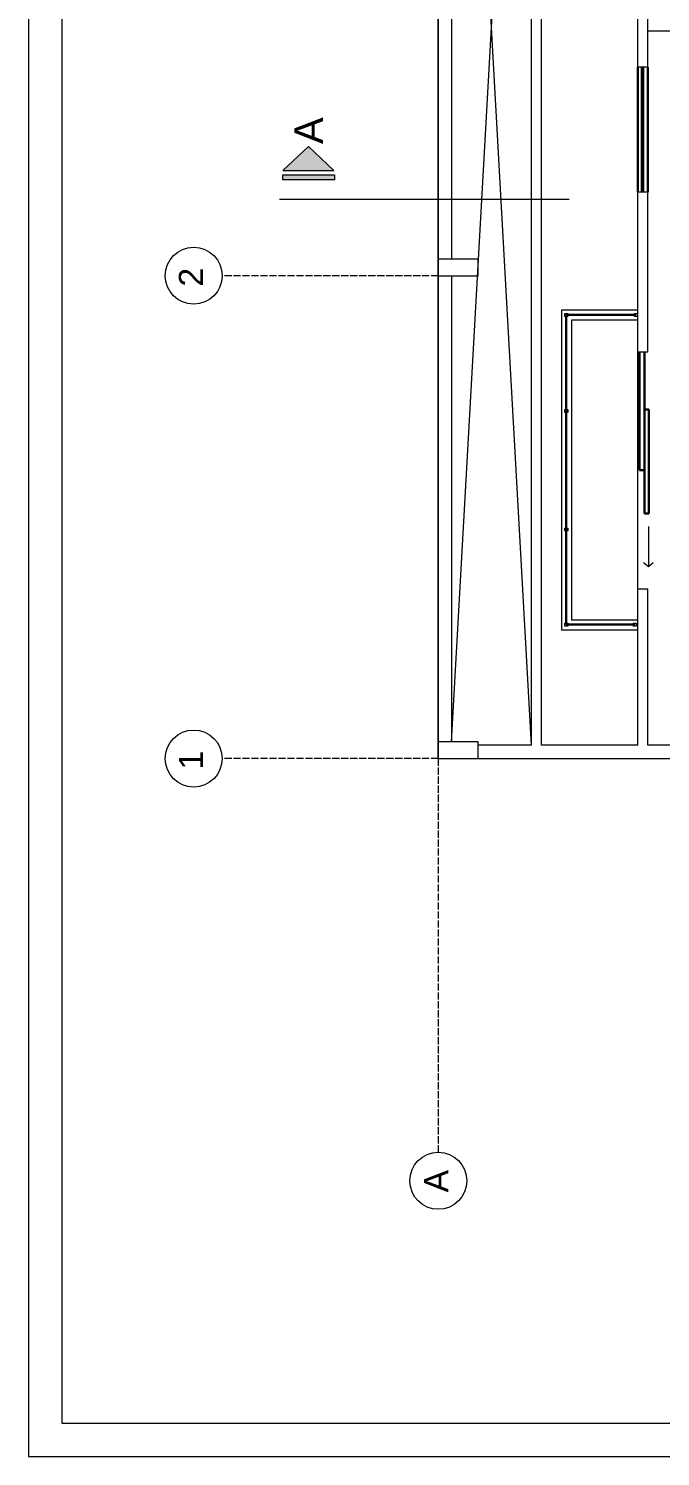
# Model space of a CAD drawing. Header units: metres. Extents: x -2 to 3328848, y -2 to 2725060.
# Drawn here: x 1662729.4 to 1662824.4, y 1362713.7 to 1362928.1 of the extents above; entities that cross this region are included whole.
import ezdxf
from ezdxf.enums import TextEntityAlignment as Align

# ---------------------------------------------------------------- set-up
doc = ezdxf.new("R2010")
doc.units = ezdxf.units.M
doc.linetypes.add('ACAD_ISO02W100', pattern=[15, 12, -3])
doc.linetypes.add('DOT', pattern=[0.25, 0, -0.25])
doc.layers.get('0').update_dxf_attribs({"color": 253, "lineweight": 0})
doc.layers.add('CAJETIN', color=7, linetype='Continuous', lineweight=0, true_color=0x000000)
for name, color, linetype, lineweight in [('COLUMNA', 253, 'Continuous', 0), ('L.COLUMNA', 253, 'Continuous', 0), ('letra', 253, 'DOT', 0), ('NOFIJO', 253, 'Continuous', 0), ('ventanas', 253, 'Continuous', 30)]:
    doc.layers.add(name, color=color, linetype=linetype, lineweight=lineweight)
doc.styles.get("Standard").update_dxf_attribs({"font": 'arial.ttf'})

# ---------------------------------------------------------------- blocks, each defined once
blk = doc.blocks.new('D')
at = {"layer": 'COLUMNA', "ltscale": 0.2}
h = blk.add_hatch(color=256, dxfattribs=at)
h.set_gradient(color1=(0, 0, 26), color2=(0, 0, 0), rotation=30, one_color=1)
h.paths.add_polyline_path([(3167.8, 1572.454), (3167.418, 1572.818), (3167.036, 1572.454)])
h.paths.add_polyline_path([(3167.036, 1572.393), (3167.036, 1572.315), (3167.813, 1572.315), (3167.813, 1572.393)])
for p, q in [((3167.418, 1572.818), (3167.036, 1572.454)), ((3167.418, 1572.818), (3167.8, 1572.454)), ((3167.036, 1572.454), (3167.8, 1572.454))]:
    blk.add_line(p, q, dxfattribs=at)
blk.add_lwpolyline([(3167.036, 1572.393), (3167.813, 1572.393), (3167.813, 1572.315), (3167.036, 1572.315)], close=True, dxfattribs=at)
blk = doc.blocks.new('*U96')
for points in [[(-594, 0), (0, 0), (0, 420), (-594, 420)], [(-589, 5), (-5, 5), (-5, 415), (-589, 415)]]:
    blk.add_lwpolyline(points, close=True)
at = {"lineweight": 30, "flags": 104}
blk.add_attdef('NOMBRE_PROYECTO', text='', height=5, dxfattribs=at).set_placement((-165, 63.27), align=Align.TOP_LEFT)
for tag, p in [('PROMOTOR', (-133.74, 41.5)), ('SITUACION', (-133.74, 34.5)), ('AUTOR', (-133.74, 27.5)), ('1/X', (-133.74, 20.5)), ('XX/XX/XXXX', (-80.02, 20.5)), ('V.X', (-25.12, 20.5)), ('NOMBRE_PLANO', (-133.74, 13.5)), ('X', (-25.12, 13.48))]:
    blk.add_attdef(tag, text='', height=3.5).set_placement(p, align=Align.MIDDLE_LEFT)

msp = doc.modelspace()

# ---------------------------------------------------------------- linework, layer by layer
at = {"ltscale": 0.02}
for p, q in [((1662791.022, 1362818.46), (1662791.022, 1363038.46)), ((1662793.022, 1362820.96), (1662805.022, 1363036.46)), ((1662805.022, 1362820.46), (1662805.022, 1363036.46)), ((1662805.022, 1362820.46), (1662793.022, 1363035.96)), ((1662793.022, 1362963.46), (1662793.022, 1362893.46)), ((1662806.522, 1362820.46), (1662806.522, 1362931.166)), ((1662821.014, 1362843.96), (1662821.015, 1362931.166)), ((1662822.522, 1362879.549), (1662822.522, 1362931.166)), ((1662791.022, 1362818.46), (1662791.022, 1362928.46)), ((1662822.522, 1362922.272), (1662821.026, 1362922.272)), ((1662822.522, 1362903.491), (1662821.025, 1362903.491)), ((1662793.022, 1362890.96), (1662793.022, 1362820.96)), ((1662821.024, 1362885.76), (1662809.524, 1362885.76)), ((1662809.524, 1362885.76), (1662809.524, 1362837.76)), ((1662821.024, 1362884.26), (1662811.024, 1362884.26)), ((1662811.024, 1362884.26), (1662811.024, 1362839.26)), ((1662821.014, 1362879.549), (1662822.522, 1362879.549)), ((1662822.585, 1362853.314), (1662822.585, 1362847.245)), ((1662821.021, 1362843.96), (1662822.522, 1362843.96)), ((1662821.022, 1362820.46), (1662821.022, 1362843.96)), ((1662822.522, 1362820.46), (1662822.522, 1362843.96)), ((1662821.024, 1362839.26), (1662811.024, 1362839.26)), ((1662821.024, 1362837.76), (1662809.524, 1362837.76)), ((1662805.022, 1362820.46), (1662797.022, 1362820.46)), ((1662821.022, 1362820.46), (1662806.522, 1362820.46)), ((1662832.022, 1362820.46), (1662822.522, 1362820.46))]:
    msp.add_line(p, q, dxfattribs=at)
for p, q in [((1662822.522, 1362927.71), (1662890.522, 1362927.71)), ((1662822.585, 1362847.245), (1662821.878, 1362847.867)), ((1662823.325, 1362847.867), (1662822.585, 1362847.245))]:
    msp.add_line(p, q)
msp.add_lwpolyline([(1663191.022, 1362818.46), (1663191.022, 1363038.46), (1662791.022, 1363038.46), (1662791.022, 1362818.46)], close=True)
for points in [[(1662810.465, 1362885.279), (1662810.465, 1362884.848), (1662810.056, 1362884.848), (1662810.056, 1362885.279)], [(1662820.91, 1362885.279), (1662820.91, 1362884.848), (1662820.5, 1362884.848), (1662820.5, 1362885.279)], [(1662810.465, 1362870.866), (1662810.465, 1362870.434), (1662810.056, 1362870.434), (1662810.056, 1362870.866)], [(1662810.465, 1362853.071), (1662810.465, 1362852.64), (1662810.056, 1362852.64), (1662810.056, 1362853.071)], [(1662810.465, 1362838.771), (1662810.465, 1362838.34), (1662810.056, 1362838.34), (1662810.056, 1362838.771)], [(1662820.761, 1362838.771), (1662820.761, 1362838.34), (1662820.352, 1362838.34), (1662820.352, 1362838.771)]]:
    msp.add_lwpolyline(points, close=True, dxfattribs=at)
at = {"ltscale": 0.2}
for centre in [(1662754.268, 1362890.96), (1662754.268, 1362818.46), (1662791.022, 1362755.069)]:
    msp.add_circle(centre, 4.285, dxfattribs=at)
at = {"layer": 'CAJETIN', "linetype": 'Continuous'}
for points in [[(1662729.448, 1362713.679), (1663323.448, 1362713.679), (1663323.448, 1363133.679), (1662729.448, 1363133.679)], [(1662734.448, 1362718.679), (1663318.448, 1362718.679), (1663318.448, 1363128.679), (1662734.448, 1363128.679)]]:
    msp.add_lwpolyline(points, close=True, dxfattribs=at)
at = {"layer": 'COLUMNA', "ltscale": 0.2}
msp.add_line((1662767.166, 1362902.46), (1662810.709, 1362902.46), dxfattribs=at)
at = {"layer": 'L.COLUMNA', "linetype": 'ACAD_ISO02W100', "ltscale": 0.09}
for p, q in [((1662791.022, 1362890.96), (1662758.553, 1362890.96)), ((1662791.022, 1362818.46), (1662758.553, 1362818.46)), ((1662791.022, 1362818.46), (1662791.022, 1362759.354))]:
    msp.add_line(p, q, dxfattribs=at)
at = {"layer": 'NOFIJO', "ltscale": 0.02}
for points in [[(1662797.022, 1362890.96), (1662797.022, 1362893.46), (1662791.022, 1362893.46), (1662791.022, 1362890.96)], [(1662797.022, 1362818.46), (1662797.022, 1362820.96), (1662791.022, 1362820.96), (1662791.022, 1362818.46)]]:
    msp.add_lwpolyline(points, close=True, dxfattribs=at)
at = {"layer": 'ventanas', "ltscale": 0.2}
for p, q in [((1662821.026, 1362922.272), (1662821.025, 1362903.491)), ((1662821.026, 1362922.272), (1662821.025, 1362903.491)), ((1662821.602, 1362922.272), (1662821.602, 1362903.491)), ((1662821.802, 1362922.272), (1662821.802, 1362903.491)), ((1662822.522, 1362922.272), (1662822.522, 1362903.491))]:
    msp.add_line(p, q, dxfattribs=at)
at = {"layer": 'ventanas', "ltscale": 0.02}
for p, q in [((1662820.694, 1362885.071), (1662810.249, 1362885.071)), ((1662810.249, 1362885.071), (1662810.249, 1362838.563)), ((1662821.247, 1362861.754), (1662821.247, 1362879.549)), ((1662821.993, 1362879.549), (1662821.993, 1362861.754)), ((1662821.998, 1362877.348), (1662821.993, 1362855.271)), ((1662822.645, 1362870.865), (1662821.998, 1362870.865)), ((1662822.64, 1362870.865), (1662822.64, 1362855.271)), ((1662821.993, 1362861.754), (1662821.247, 1362861.754)), ((1662822.64, 1362855.271), (1662821.993, 1362855.271)), ((1662810.249, 1362838.563), (1662820.545, 1362838.563))]:
    msp.add_line(p, q, dxfattribs=at)

# ---------------------------------------------------------------- block references
at = {"layer": 'CAJETIN', "color": 0}
msp.add_blockref('*U96', (1663323.448, 1362713.679), dxfattribs=at)
at = {"layer": 'COLUMNA', "ltscale": 0.2, "xscale": 10, "yscale": 10, "zscale": 10}
msp.add_blockref('D', (1631097.316, 1347182.191), dxfattribs=at)

# ---------------------------------------------------------------- texts
at = {"layer": 'COLUMNA', "ltscale": 0.2}
msp.add_text('A', height=4.315, rotation=90, dxfattribs=at).set_placement((1662773.698, 1362910.721))
at = {"layer": 'letra', "linetype": 'ACAD_ISO02W100', "ltscale": 0.009}
for s, p in [('2', (1662755.683, 1362889.321)), ('1', (1662755.683, 1362816.821)), ('A', (1662792.53, 1362753.309))]:
    msp.add_text(s, height=3.64, rotation=90, dxfattribs=at).set_placement(p)

doc.saveas('drawing.dxf')
